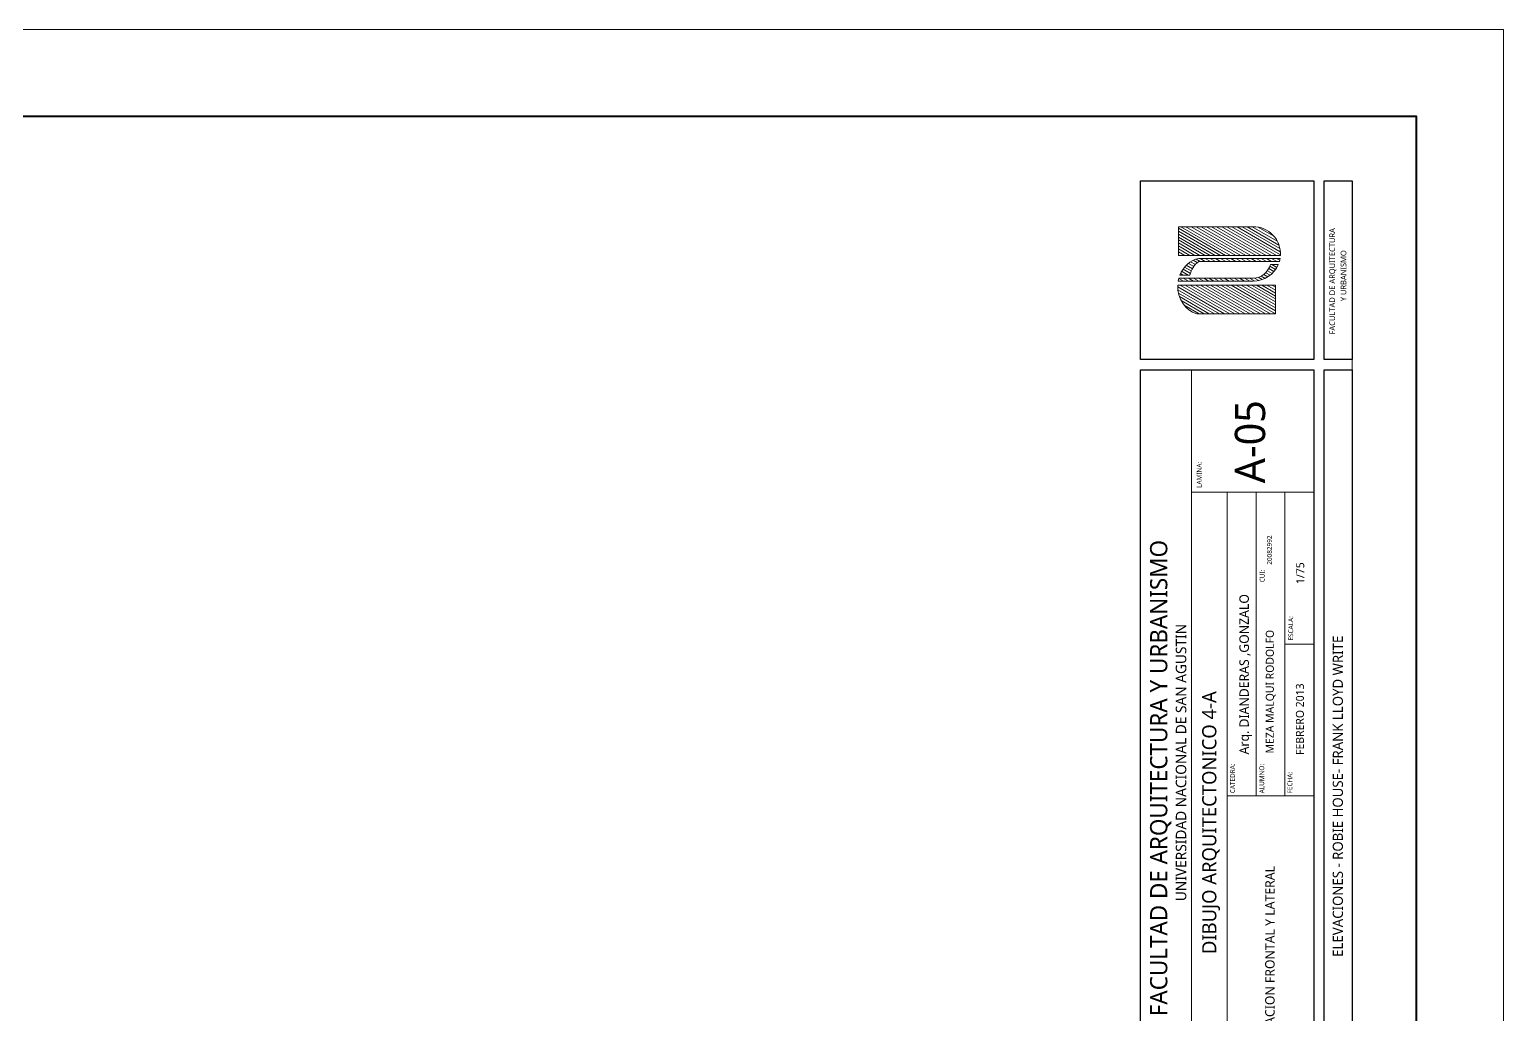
# Model space of a CAD drawing. Header units: millimetres. Extents: x -1459 to -1413, y -119 to 301.
# Drawn here: x -1436.15 to -1413.28, y 214.43 to 229.71 of the extents above; entities that cross this region are included whole.
import ezdxf

# ---------------------------------------------------------------- set-up
doc = ezdxf.new("R2010")
doc.units = ezdxf.units.MM
doc.layers.add('ROTULO', color=7, linetype='Continuous', lineweight=5)
doc.styles.add('Lucida handwriting', font='', dxfattribs={"width": 0.9, "oblique": 10})
doc.styles.get('Lucida handwriting').set_extended_font_data('Lucida Handwriting')

msp = doc.modelspace()

# ---------------------------------------------------------------- hatches: boundary and pattern name
at = {"layer": 'ROTULO', "lineweight": 15}
h = msp.add_hatch(dxfattribs=at)
h.set_pattern_fill('_USER', color=256, scale=0.03958333333333425, angle=510, style=0, pattern_type=0)
h.set_pattern_definition([(149.9999999999999, (-1413.876463047328, 240.4266788343093), (-0.0197916666666672, -0.03428017223313487), [])])
edge = h.paths.add_edge_path()
edge.add_ellipse((-1417.930924850066, 225.7288615998132), major_axis=(-1.020712112868558e-16, -0.4421210326462571), ratio=0.9118270868853673, start_angle=267.5080912043452, end_angle=344.4627497242379)
edge.add_line((-1418.038911317663, 225.3028972139321), (-1416.817496351879, 225.3028972139321))
edge.add_line((-1416.817496351879, 225.3028972139321), (-1416.817496351879, 225.3251859117693))
edge.add_line((-1416.817496351879, 225.3251859117693), (-1416.817496351879, 225.7480842721151))
edge.add_line((-1416.817496351879, 225.7480842721152), (-1418.333681564584, 225.7480842721152))
edge = h.paths.add_edge_path()
edge.add_ellipse((-1417.930924850066, 225.7288615998132), major_axis=(-1.020712112868558e-16, -0.4421210326462571), ratio=0.9118270868853673, start_angle=253.2531159300606, end_angle=259.4798380955395)
edge.add_line((-1418.327286324728, 225.8095847270424), (-1417.163043104192, 225.8095847270424))
edge.add_arc((-1417.163043104192, 226.2321059241979), 0.4225211971551109, 629.9999999999794, 697.3530514591679)
edge.add_line((-1416.773100398416, 226.0694134281912), (-1416.896500346232, 226.0694134281912))
edge.add_arc((-1417.169689324484, 226.137794984194), 0.2816172136779371, 631.352316945776, 705.947115299851, ccw=False)
edge.add_line((-1417.163043104192, 225.8562562074776), (-1418.316964507228, 225.8562562074776))
edge = h.paths.add_edge_path()
edge.add_line((-1418.008329890538, 226.1160849086248), (-1416.756763291759, 226.1160849086248))
edge.add_arc((-1417.163043104192, 226.2321059241999), 0.4225211971550971, 704.062287912735, 710.5531463771554)
edge.add_line((-1416.746252024607, 226.1627563890588), (-1418.008329890535, 226.1627563890588))
edge.add_ellipse((-1417.930924850066, 225.7288615998132), major_axis=(-1.020712112868558e-16, -0.4421210326462571), ratio=0.9118270868853673, start_angle=191.0698953171938, end_angle=246.2599975968053)
edge.add_line((-1418.299949953206, 225.906853766777), (-1418.29602387434, 225.9029276879112))
edge.add_line((-1418.29602387434, 225.9029276879112), (-1418.145711762794, 225.9029276879112))
edge.add_arc((-1417.78860160049, 225.823617341965), 0.3658111520931911, 486.9172133194292, 527.47844998662, ccw=False)
h.paths.add_polyline_path([(-1418.324464280934, 226.6546271213531), (-1418.324464280934, 226.2094278694931), (-1416.7411309476, 226.2094278694931, 0.4300305333329291), (-1417.163043104192, 226.6546271213531)])

# ---------------------------------------------------------------- linework, layer by layer
at = {"layer": 'ROTULO', "ltscale": 0.015}
msp.add_line((-1415.628358653283, 213.1141788343098), (-1415.628358653283, 227.3641788343098), dxfattribs=at)
at = {"layer": 'ROTULO', "lineweight": 15, "ltscale": 0.2}
for p, q in [((-1418.324464280934, 226.2094278694931), (-1418.324464280934, 226.6546271213531)), ((-1418.324464280934, 226.6546271213531), (-1417.163043104192, 226.6546271213531)), ((-1418.324464280934, 226.2094278694931), (-1416.7411309476, 226.2094278694931)), ((-1418.008329890538, 226.1627563890588), (-1416.746252024607, 226.1627563890588)), ((-1418.008329890538, 226.1160849086248), (-1416.756763291759, 226.1160849086248)), ((-1416.896500346232, 226.0694134281912), (-1416.773100398416, 226.0694134281912)), ((-1417.163043104192, 225.8095847270424), (-1418.327286324728, 225.8095847270424)), ((-1417.163043104192, 225.8562562074776), (-1418.316964507228, 225.8562562074776)), ((-1418.145711762794, 225.9029276879112), (-1418.301503768051, 225.9029276879112)), ((-1416.817496351879, 225.7480842721152), (-1418.333681564584, 225.7480842721152)), ((-1416.817496351879, 225.3028972139321), (-1416.817496351879, 225.7480842721152)), ((-1418.038911317661, 225.3028972139321), (-1416.817496351879, 225.3028972139321))]:
    msp.add_line(p, q, dxfattribs=at)
at = {"layer": 'ROTULO', "lineweight": 15}
for p, q in [((-1418.29602387434, 225.9029276879112), (-1418.299949953206, 225.906853766777)), ((-1418.122108653284, 213.1141788343098), (-1418.122108653284, 224.4350121676428)), ((-1416.222108653283, 222.5350121676438), (-1418.122108653284, 222.5350121676438)), ((-1417.567941986617, 213.1141788343098), (-1417.567941986617, 222.5350121676438)), ((-1417.119330875506, 217.8245955009754), (-1417.119330875506, 222.5350121676438)), ((-1416.670719764394, 217.8245955009754), (-1416.670719764394, 222.5350121676438)), ((-1416.670719764394, 220.1798038343095), (-1416.222108653283, 220.1798038343095)), ((-1417.567941986617, 217.8245955009754), (-1416.222108653283, 217.8245955009754))]:
    msp.add_line(p, q, dxfattribs=at)
at = {"layer": 'ROTULO'}
msp.add_lwpolyline([(-1413.278358653283, 165.2141788343103), (-1413.278358653283, 229.7141788343103), (-1459.028358653283, 229.7141788343103), (-1459.028358653283, 165.2141788343103)], close=True, dxfattribs=at)
at = {"layer": 'ROTULO', "lineweight": 40}
msp.add_lwpolyline([(-1414.628358653283, 166.5641788343102), (-1414.628358653283, 228.3641788343104), (-1457.678358653283, 228.3641788343104), (-1457.678358653283, 166.5641788343102)], close=True, dxfattribs=at)
at = {"layer": 'ROTULO', "lineweight": 30}
for points in [[(-1416.222108653283, 227.3641788343098), (-1416.222108653283, 224.5933455009761), (-1418.91377531995, 224.5933455009761), (-1418.91377531995, 227.3641788343098)], [(-1416.063775319951, 224.5933455009761), (-1416.063775319951, 227.3641788343098), (-1415.628358653283, 227.3641788343098), (-1415.628358653283, 224.5933455009761)], [(-1418.91377531995, 213.1141788343098), (-1418.91377531995, 224.4350121676428), (-1416.222108653283, 224.4350121676428), (-1416.222108653283, 213.1141788343098)], [(-1416.063775319951, 213.1141788343098), (-1416.063775319951, 224.4350121676428), (-1415.628358653283, 224.4350121676428), (-1415.628358653283, 213.1141788343098)]]:
    msp.add_lwpolyline(points, close=True, dxfattribs=at)
at = {"layer": 'ROTULO', "lineweight": 20}
msp.add_lwpolyline([(-1418.91377531995, 213.1141788343098), (-1418.91377531995, 224.4350121676428), (-1418.122108653284, 224.4350121676428), (-1418.122108653284, 213.1141788343098)], close=True, dxfattribs=at)
at = {"layer": 'ROTULO', "lineweight": 15, "ltscale": 0.2}
for centre, radius, start, end in [((-1417.163043104192, 226.2321059241979), 0.4225211971551112, 356.9232750740917, 90), ((-1417.78860160049, 225.823617341965), 0.3658111520931905, 126.9172133192392, 167.4784499864892), ((-1417.169689324484, 226.137794984194), 0.2816172136779361, 271.3523169458533, 345.9471152998286), ((-1417.163043104192, 226.2321059241979), 0.4225211971551112, 270, 337.3530514591422), ((-1417.163043104192, 226.2321059241979), 0.4225211971551112, 344.0622879130512, 350.5531463774201)]:
    msp.add_arc(centre, radius, start, end, dxfattribs=at)
for start_param, end_param in [(3.334798774725928, 4.307728297639974), (4.420100713914457, 4.528777517308977), (4.668896967241107, 6.012009133161142)]:
    msp.add_ellipse((-1417.930924850066, 225.7288615998132), major_axis=(-1.020712112868559e-16, -0.442121032646257), ratio=0.9118270868853671, start_param=start_param, end_param=end_param, dxfattribs=at)

# ---------------------------------------------------------------- texts
at = {"layer": 'ROTULO', "style": 'Lucida handwriting'}
for s, height, p in [('FACULTAD DE ARQUITECTURA', 0.08934342768337755, (-1415.892226773458, 224.9823213800292)), ('Y URBANISMO', 0.08934342768337755, (-1415.717084569628, 225.4977637709638)), ('A-05', 0.4704639831033729, (-1416.977482524872, 222.6736746927063)), ('LAMINA:', 0.0744528564028146, (-1417.963614955245, 222.6032012764472)), ('FACULTAD DE ARQUITECTURA Y URBANISMO', 0.2670593838488982, (-1418.49608967523, 214.4051149547479)), ('20082992', 0.0744528564028146, (-1416.87345449115, 221.4109710226458)), ('1/75', 0.1241717879363796, (-1416.371330111007, 221.1107322531941)), ('CUI:', 0.0744528564028146, (-1416.986655794056, 221.1389991903559)), ('Arq. DIANDERAS ,GONZALO', 0.1460844563957407, (-1417.230714712235, 218.4676975402704)), ('ESCALA:', 0.0744528564028146, (-1416.543403787096, 220.2349499355642)), ('UNIVERSIDAD NACIONAL DE SAN AGUSTIN', 0.1631411529495574, (-1418.201396717817, 216.19102963048)), ('MEZA MALQUI RODOLFO', 0.1241717879363796, (-1416.842873486204, 218.4825339061051)), (' ELEVACIONES - ROBIE HOUSE- FRANK LLOYD WRITE', 0.1574832547889537, (-1415.771009081228, 215.2742490183105)), ('DIBUJO ARQUITECTONICO 4-A', 0.2194931352959215, (-1417.73498129323, 215.370617169614)), ('FEBRERO 2013', 0.1241717879363796, (-1416.375996218044, 218.4602563076951)), ('CATEDRA:', 0.0744528564028146, (-1417.446159844071, 217.8662171527679)), ('ALUMNO:', 0.0744528564028146, (-1416.992750869917, 217.8641273941412)), ('FECHA:', 0.0744528564028146, (-1416.556200403171, 217.8632194746424)), ('ELEVACION FRONTAL Y LATERAL', 0.1460844563957407, (-1416.83104799748, 213.8462965383801))]:
    msp.add_text(s, height=height, rotation=90, dxfattribs=at).set_placement(p)

doc.saveas('drawing.dxf')
